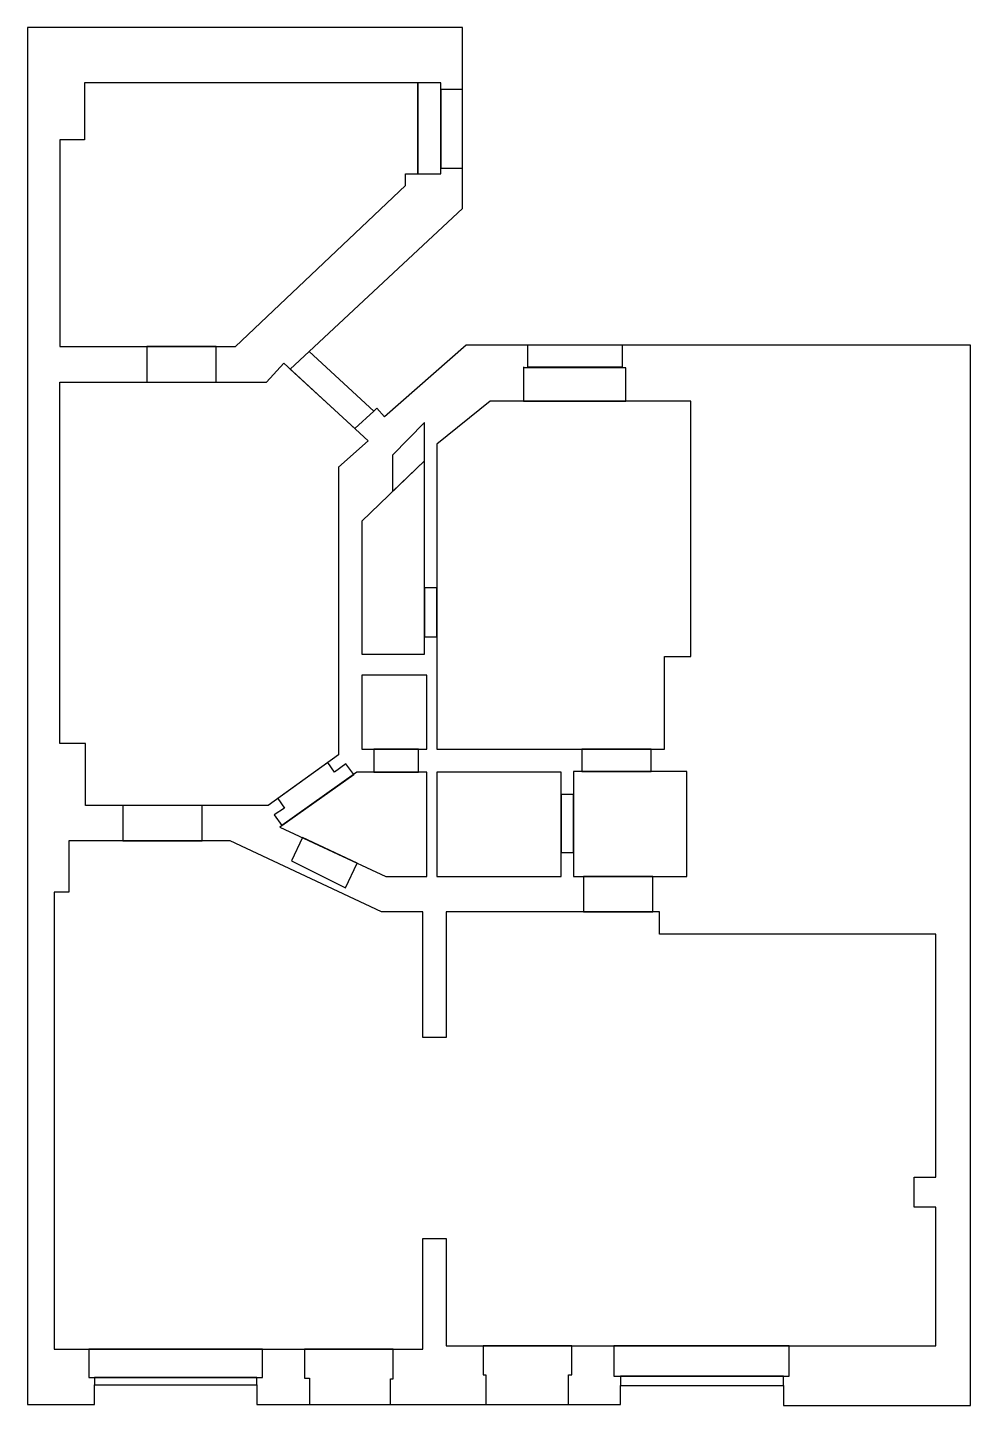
# Model space of a CAD drawing. Header units: inches. Extents: x -9 to 1131, y -123 to 1544.
import ezdxf

# ---------------------------------------------------------------- set-up
doc = ezdxf.new("R2010")
doc.units = ezdxf.units.IN
doc.header["$MEASUREMENT"] = 0
for name, color, linetype in [('Doors', 4, 'Continuous'), ('Outline', 6, 'Continuous'), ('Rooms', 1, 'Continuous'), ('Windows', 3, 'Continuous')]:
    doc.layers.add(name, color=color, linetype=linetype)

msp = doc.modelspace()

# ---------------------------------------------------------------- linework, layer by layer
at = {"layer": 'Doors'}
for points in [[(463, 1477), (463, 1367), (490.5, 1367), (490.5, 1477), (463, 1477)], [(135, 1158), (135, 1115), (219, 1115), (219, 1158), (135, 1158)], [(308.7, 1130.9), (386.8, 1058.9), (409.5, 1080.1), (331.4, 1152), (308.7, 1130.9)], [(590.5, 1133.5), (590.5, 1092), (714.5, 1092), (714.5, 1132.5), (590.5, 1132.5)], [(432.1, 1026.6), (432.1, 982.6), (471, 1020), (471, 1066), (432.1, 1026.6)], [(471, 866), (471, 807), (486, 807), (486, 866), (471, 866)], [(409.6, 671), (409.6, 643), (463.6, 643), (463.6, 671), (409.6, 671)], [(661, 671), (661, 644), (745, 644), (745, 671), (661, 671)], [(293.4, 611.2), (301.6, 599.8), (289.2, 591.4), (298.6, 578.5), (385.4, 640.4), (376, 653.3), (362.2, 643.3), (354, 654.7), (293.4, 611.2)], [(106, 603), (106, 560), (202, 560), (202, 603), (106, 603)], [(636, 616), (636, 546), (651, 546), (651, 616), (636, 616)], [(323.3, 564.1), (310.2, 536), (375.5, 503.3), (389.5, 533.2), (323.3, 564.1)], [(663, 517), (663, 474), (747, 474), (747, 517), (663, 517)], [(65, -55), (65, -89), (275, -89), (275, -55), (65, -55)], [(326, -55), (326, -90), (332, -90), (332, -122), (430, -122), (430, -91), (433, -91), (433, -55), (326, -55)], [(542, -51), (542, -86), (545, -86), (545, -122), (645, -122), (645, -86), (649, -86), (649, -51), (542, -51)], [(700, -51), (700, -87.5), (912, -87.5), (912, -51), (700, -51)]]:
    msp.add_lwpolyline(points, dxfattribs=at)
at = {"layer": 'Outline', "color": 6}
msp.add_lwpolyline([(-9, 1544), (-9, -122), (72, -122), (72, -98), (268, -98), (268, -122), (332, -122), (430, -122), (545, -122), (645, -122), (708, -122), (708, -99), (905, -99), (905, -123), (1131, -123), (1131, 1159.7), (521.5, 1159.7), (422.7, 1073.2), (413.2, 1083.5), (409.5, 1080.1), (331.4, 1152), (517, 1325.1), (517, 1544), (-9, 1544)], dxfattribs=at)
at = {"layer": 'Rooms', "color": 1}
for points in [[(242.5, 1158), (448, 1353), (448, 1367), (463, 1367), (463, 1477), (60, 1477), (60, 1408), (30, 1408), (30, 1158), (242.5, 1158)], [(30, 1115), (280, 1115), (301, 1138), (403, 1044), (367, 1012), (367, 678.8), (367, 664), (282, 603), (61, 603), (61, 678), (30, 678), (30, 1115)], [(486, 1040), (486, 671), (761, 671), (761, 783), (793, 783), (793, 1092), (550.5, 1092), (486, 1040)], [(395, 760.5), (395, 671), (473.6, 671), (473.6, 760.5), (395, 760.5)], [(389, 643), (296.1, 576.8), (424.3, 517), (473.6, 517), (473.6, 643), (389, 643), (298.6, 578.5)], [(486, 643), (486, 517), (636, 517), (636, 643), (486, 643)], [(651, 644), (651, 517), (788, 517), (788, 644), (651, 644)], [(41, 560), (41, 498), (23, 498), (23, -55), (65, -55), (469, -55), (469, 79), (497, 79), (497, -51), (1089, -51), (1089, 117), (1063, 117), (1063, 153), (1089, 153), (1089, 447), (755, 447), (755, 474), (497, 474), (497, 322), (469, 322), (469, 474), (419, 474), (236, 560), (41, 560)]]:
    msp.add_lwpolyline(points, dxfattribs=at)
at = {"layer": 'Rooms'}
msp.add_lwpolyline([(395, 947), (395, 786), (471, 786), (471, 1020), (395, 947)], dxfattribs=at)
at = {"layer": 'Windows'}
for points in [[(517, 1469), (490.5, 1469), (490.5, 1374), (517, 1374), (517, 1469)], [(595.5, 1159.7), (595.5, 1133.7), (710.5, 1133.5), (710.5, 1159.7), (595.5, 1159.7)], [(72, -89), (72, -98), (268, -98), (268, -89), (72, -89)], [(708, -87.5), (708, -99), (905, -99), (905, -87.5), (708, -87.5)]]:
    msp.add_lwpolyline(points, dxfattribs=at)

doc.saveas('drawing.dxf')
